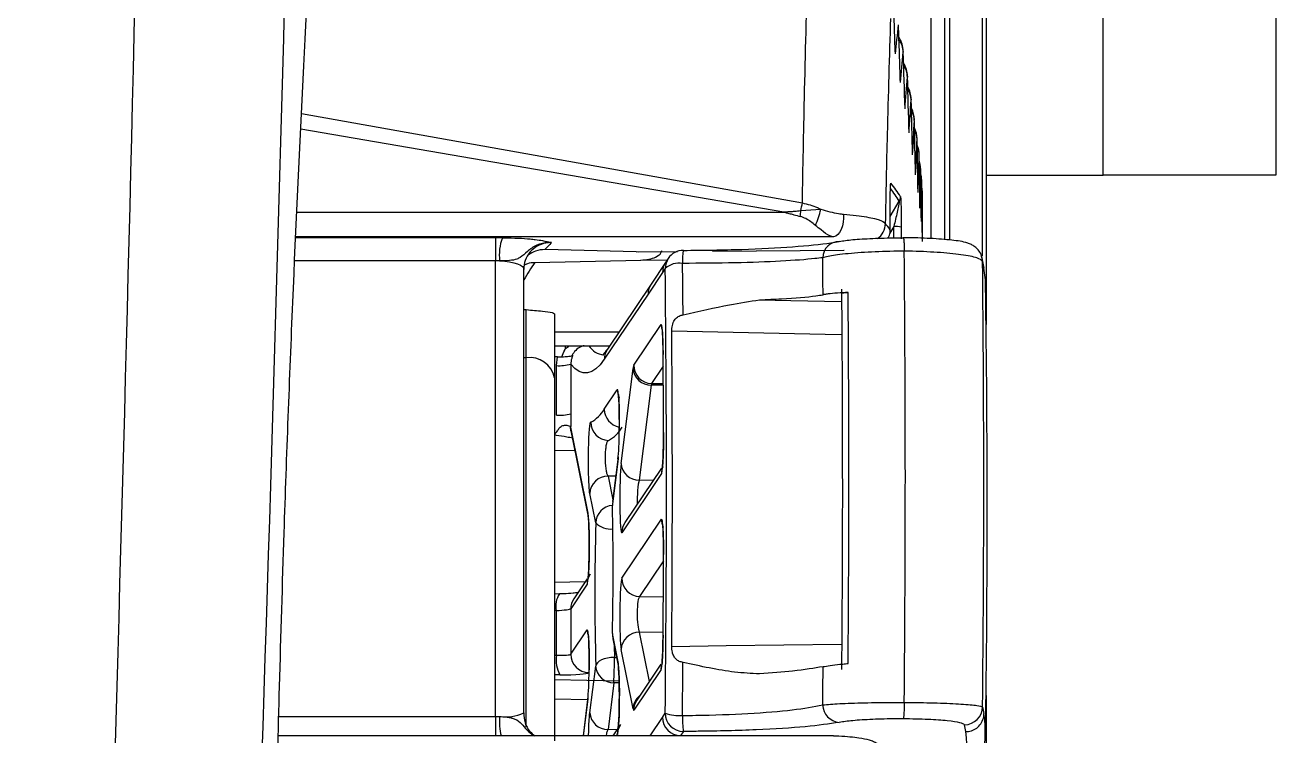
# Model space of a CAD drawing. Extents: x 14.8 to 109.8, y 1.6 to 86.6.
# Drawn here: x 52.321 to 53.697, y 8.855 to 9.638 of the extents above; entities that cross this region are included whole.
import ezdxf

# ---------------------------------------------------------------- set-up
doc = ezdxf.new("R2010")
doc.units = 0
doc.header["$MEASUREMENT"] = 0
doc.layers.add('OBJECT', color=7, linetype='CONTINUOUS')

msp = doc.modelspace()

# ---------------------------------------------------------------- linework, layer by layer
at = {"layer": 'OBJECT'}
for p, q in [((53.3383, 9.4009), (53.3383, 11.7001)), ((53.3743, 9.3832), (53.3743, 11.7001)), ((53.3783, 11.7001), (53.3783, 9.308)), ((53.5073, 9.4726), (53.5073, 10.7226)), ((53.6973, 10.7226), (53.6973, 9.4726)), ((53.318, 9.4025), (53.318, 10.6659)), ((53.3324, 10.6659), (53.3324, 9.4016)), ((53.2871, 9.6088), (53.2871, 9.608)), ((53.2918, 9.5813), (53.2918, 9.5805)), ((53.2959, 9.5561), (53.2959, 9.5554)), ((52.6249, 9.5405), (53.1761, 9.4419)), ((53.1557, 9.4319), (52.6241, 9.523)), ((53.3783, 9.4726), (53.5073, 9.4726)), ((53.6973, 9.4726), (53.5073, 9.4726)), ((52.6199, 9.4319), (53.1557, 9.4319)), ((53.1744, 9.4334), (53.1963, 9.4349)), ((53.2728, 9.4271), (53.2827, 9.4438)), ((53.2728, 9.4123), (53.2728, 9.443)), ((53.2728, 9.4429), (53.2728, 9.443)), ((53.2728, 9.4123), (53.2728, 9.4429)), ((53.2104, 9.4045), (52.6186, 9.4045)), ((52.6186, 9.4037), (52.8383, 9.4037)), ((52.8383, 9.4037), (52.8459, 9.4036)), ((52.8383, 9.4037), (52.8383, 9.3781)), ((53.2767, 9.4161), (53.2723, 9.4086)), ((53.2728, 9.4123), (53.2728, 9.4123)), ((53.2767, 9.4034), (53.2767, 9.4161)), ((53.2849, 9.4153), (53.2849, 9.4025)), ((52.993, 9.3882), (52.8929, 9.3905)), ((53.0451, 9.3896), (53.045, 9.3897)), ((53.0772, 9.3888), (53.2219, 9.3899)), ((53.0772, 9.3889), (53.2216, 9.3899)), ((52.8383, 9.3781), (52.6174, 9.3781)), ((52.8429, 9.3781), (52.8383, 9.3781)), ((52.8383, 8.8764), (52.8383, 9.3781)), ((52.8817, 9.3764), (52.9984, 9.379)), ((52.993, 9.3882), (53.0385, 9.3886)), ((52.9954, 9.3882), (53.0384, 9.3885)), ((53.027, 9.3786), (52.9984, 9.379)), ((53.0255, 9.3764), (53.0095, 9.3526)), ((53.0285, 9.3808), (53.0255, 9.3764)), ((53.2882, 9.3888), (53.2882, 9.3888)), ((53.3756, 9.3731), (53.3739, 9.3817)), ((52.8695, 8.88), (52.8695, 9.3693)), ((53.0221, 9.3653), (53.0062, 9.3415)), ((53.0251, 9.3698), (53.0221, 9.3653)), ((53.3759, 9.37), (53.3754, 9.3731)), ((53.0095, 9.3526), (52.9615, 9.281)), ((53.0062, 9.3415), (52.9581, 9.2699)), ((52.8695, 9.3244), (52.8721, 9.3244)), ((52.8721, 9.2713), (52.8721, 9.3244)), ((52.9033, 9.3199), (52.9033, 9.2493)), ((52.9905, 9.2632), (53.0206, 9.308)), ((52.9033, 9.2999), (52.9742, 9.2999)), ((52.9033, 9.2846), (52.9639, 9.2846)), ((52.915, 9.2846), (52.915, 9.281)), ((52.8721, 9.2713), (52.8695, 9.2713)), ((52.8721, 8.865), (52.8721, 9.2713)), ((52.9065, 9.2724), (52.9033, 9.2723)), ((52.9053, 9.2628), (52.9065, 9.2724)), ((52.9053, 9.2082), (52.9053, 9.2628)), ((52.9212, 9.2643), (52.9212, 9.2098)), ((52.9766, 9.155), (52.9898, 9.2596)), ((53.0229, 9.2622), (53.0101, 9.2432)), ((52.9033, 9.2493), (52.9033, 8.8498)), ((53.0098, 9.2414), (52.9966, 9.1367)), ((53.023, 9.2411), (53.0098, 9.2414)), ((53.0101, 9.2432), (53.023, 9.2429)), ((52.9581, 9.2149), (52.9724, 9.2362)), ((52.921, 9.1949), (52.94, 9.1004)), ((52.9217, 9.191), (52.9213, 9.1947)), ((52.9214, 9.1909), (52.9404, 9.0964)), ((52.9033, 9.1695), (52.9257, 9.1694)), ((52.9732, 9.1601), (52.967, 9.1105)), ((52.9733, 9.1625), (52.9671, 9.113)), ((52.9733, 9.1625), (52.9732, 9.1601)), ((53.021, 9.1439), (52.9774, 9.0788)), ((53.0209, 9.1497), (52.9807, 9.0899)), ((52.9706, 9.141), (52.9622, 9.1412)), ((52.9622, 9.1412), (52.9674, 9.1151)), ((52.9966, 9.1367), (53.0124, 9.1371)), ((52.9486, 9.0898), (52.9421, 9.122)), ((52.9673, 9.113), (52.967, 9.1105)), ((52.967, 9.1105), (52.967, 9.1088)), ((52.9774, 9.0286), (53.021, 9.0937)), ((53.0232, 9.0477), (52.997, 9.0086)), ((52.9033, 9.0244), (52.9371, 9.0249)), ((52.9392, 9.022), (52.9212, 8.9951)), ((52.9391, 9.0279), (52.9246, 9.0061)), ((52.9087, 9.0114), (52.9033, 9.0112)), ((52.997, 9.0086), (53.0231, 9.0082)), ((52.9053, 8.993), (52.9033, 8.993)), ((52.9053, 8.9438), (52.9053, 8.993)), ((52.9212, 8.9951), (52.9212, 8.9449)), ((52.9212, 8.9449), (52.9392, 8.9717)), ((52.967, 8.9678), (52.967, 8.966)), ((52.967, 8.966), (52.9732, 8.9349)), ((52.967, 8.966), (52.9675, 8.9618)), ((52.9966, 8.9694), (53.0076, 8.9149)), ((53.0228, 8.969), (52.9966, 8.9694)), ((52.9674, 8.9618), (52.9736, 8.9309)), ((52.9689, 8.9539), (52.9692, 8.9415)), ((52.9898, 8.8847), (52.9766, 8.9502)), ((52.9033, 8.9438), (52.9053, 8.9438)), ((52.9692, 8.9415), (52.9714, 8.9415)), ((52.9091, 8.9223), (52.9033, 8.9223)), ((52.9421, 8.8804), (52.9486, 8.9318)), ((53.0206, 8.9282), (52.9905, 8.8834)), ((53.0203, 8.9339), (52.9939, 8.8945)), ((52.9033, 8.9171), (52.9744, 8.9157)), ((52.9686, 8.9136), (52.9622, 8.8622)), ((52.9745, 8.9135), (52.9686, 8.9136)), ((52.9397, 8.8948), (52.9033, 8.8955)), ((52.9401, 8.898), (52.9347, 8.855)), ((52.94, 8.8956), (52.9349, 8.855)), ((52.9401, 8.898), (52.94, 8.8956)), ((53.3783, 8.8996), (53.3783, 6.4401)), ((53.2882, 8.892), (53.2882, 8.892)), ((52.5998, 8.8764), (52.8383, 8.8764)), ((52.8383, 8.8764), (52.8429, 8.8763)), ((52.8383, 8.8764), (52.8383, 8.855)), ((52.9758, 8.8675), (52.9674, 8.855)), ((53.0084, 8.855), (53.0221, 8.8755)), ((53.0221, 8.8755), (53.0251, 8.88)), ((53.2104, 8.855), (52.5993, 8.855)), ((52.9622, 8.8622), (52.9724, 8.8625)), ((52.9724, 8.8565), (52.9715, 8.855)), ((53.0421, 8.8555), (53.0418, 8.855)), ((53.0451, 8.86), (53.0421, 8.8555))]:
    msp.add_line(p, q, dxfattribs=at)
at = {"layer": 'OBJECT', "flags": 128}
for points in [[(53.3065, 9.4787), (53.3059, 9.4841), (53.3048, 9.4883)], [(53.3065, 9.4784), (53.3059, 9.4828), (53.3048, 9.4861)], [(53.3077, 9.4653), (53.3071, 9.4707), (53.3065, 9.4732)], [(53.3077, 9.4651), (53.3071, 9.4695), (53.3066, 9.4713)], [(53.3083, 9.4543), (53.3077, 9.4597), (53.3077, 9.46)], [(53.3083, 9.4542), (53.3077, 9.4585), (53.3077, 9.4586)], [(53.2212, 9.4295), (53.2214, 9.4252), (53.221, 9.4208), (53.2202, 9.4166), (53.2189, 9.4128), (53.2171, 9.4095), (53.2151, 9.407), (53.2128, 9.4053), (53.2104, 9.4045)], [(52.8429, 9.3781), (52.8486, 9.3777), (52.8539, 9.377), (52.8587, 9.376), (52.8627, 9.3748), (52.8659, 9.3734), (52.8682, 9.3719), (52.8693, 9.3703), (52.8694, 9.3686)], [(53.3744, 9.3774), (53.374, 9.3812), (53.3739, 9.3817)], [(53.3778, 9.3507), (53.3775, 9.3573), (53.3759, 9.37)], [(53.1288, 9.3352), (53.1634, 9.3345), (53.2193, 9.3334)], [(53.0206, 9.308), (53.0209, 9.3041), (53.0213, 9.3026)], [(53.2195, 9.2968), (53.201, 9.2972), (53.0323, 9.3006)], [(52.9581, 9.2699), (52.9535, 9.2638), (52.9489, 9.2592), (52.9442, 9.2562), (52.9396, 9.2547), (52.935, 9.2548), (52.9304, 9.2564), (52.9258, 9.2596), (52.9212, 9.2643)], [(52.9214, 9.1909), (52.9213, 9.1912), (52.921, 9.1949)], [(52.94, 9.1004), (52.9403, 9.0967), (52.9403, 9.0966)], [(52.9392, 8.9717), (52.9396, 8.9679), (52.94, 8.9663)], [(53.0323, 8.9536), (53.0922, 8.9545), (53.2193, 8.9562)], [(52.9692, 8.9415), (52.9654, 8.9413), (52.9616, 8.9408), (52.9581, 8.9399), (52.955, 8.9387), (52.9525, 8.9372), (52.9505, 8.9355), (52.9492, 8.9337), (52.9486, 8.9318)], [(53.0206, 8.9282), (53.0209, 8.9321), (53.022, 8.9357)], [(52.9732, 8.9349), (52.9735, 8.9312), (52.9735, 8.9312)]]:
    msp.add_lwpolyline(points, dxfattribs=at)
at = {"layer": 'OBJECT'}
for centre, radius, start, end in [((53.2572, 9.6079), 0.03, 1.8353, 32.7307), ((53.2623, 9.6071), 0.0248, 2.1127, 35.69), ((53.2618, 9.5804), 0.03, 1.7001, 31.0038), ((53.2676, 9.5797), 0.0241, 1.9892, 34.2605), ((53.2659, 9.5553), 0.03, 1.5453, 29.1298), ((53.2724, 9.5546), 0.0235, 1.8446, 32.652), ((53.2694, 9.5325), 0.03, 1.3702, 27.0783), ((53.2766, 9.5319), 0.0227, 1.6684, 30.824), ((53.2723, 9.5121), 0.03, 1.1738, 24.8064), ((53.2803, 9.5116), 0.022, 1.4717, 28.7066), ((53.2747, 9.494), 0.03, 0.9553, 22.249), ((53.2833, 9.4936), 0.0214, 1.3341, 26.116), ((53.2636, 9.4637), 0.00998, 346.5382, 359.9876), ((53.1008, 9.332), 0.2173, 32.506, 37.3158), ((53.1001, 9.3274), 0.2166, 32.5029, 36.9878), ((53.2741, 9.4488), 0.00998, 329.9874, 359.9859), ((52.5018, 9.4988), 0.6758, 353.8983, 354.4451), ((51.9563, 9.6818), 1.2432, 348.4746, 348.8736), ((53.1093, 9.4536), 0.089, 335.8567, 347.8694), ((53.2473, 9.4192), 0.0201, 304.3403, 359.9422), ((53.075, 9.2601), 0.2496, 37.5811, 39.5936), ((52.8976, 9.3846), 0.0551, 159.8567, 186.8357), ((53.2783, 9.3891), 0.027, 75.7802, 93.4141), ((53.0858, 9.2247), 0.2544, 136.9917, 139.3418), ((53.0451, 9.3697), 0.02, 90.2269, 146.1499), ((53.1074, 9.3788), 0.0634, 170.101, 183.15), ((53.2167, 9.3813), 0.0182, 89.9014, 179.1652), ((53.0229, 9.2736), 0.1746, 143.9372, 151.4357), ((53.042, 9.3653), 0.0198, 146.1605, 180.0163), ((53.045, 9.3698), 0.0198, 146.1611, 180.0166), ((30.968, 9.1464), 22.2317, 0.50108, 0.6063), ((28.3804, 9.1404), 24.909, 359.42867, 0.57133), ((30.1065, 9.1322), 23.2692, 359.3963, 0.6037), ((53.2497, 9.348), 0.1282, 9.9257, 13.2756), ((53.0406, 9.3521), 0.0235, 81.2879, 131.1237), ((31.6377, 9.1249), 21.3888, 359.34399, 0.65601), ((32.9249, 9.1391), 20.1207, 0.51109, 0.67258), ((53.026, 9.3415), 0.0198, 146.1605, 180.0163), ((36.1645, 9.1038), 17.215, 359.17823, 0.82177), ((28.7116, 9.1391), 24.5157, 359.52244, 0.47756), ((31.268, 9.1271), 21.765, 359.54335, 0.45665), ((52.9599, 9.2969), 0.0225, 212.903, 263.9278), ((52.978, 9.2699), 0.0198, 146.1624, 180.0153), ((52.876, 9.2437), 0.0279, 11.6224, 98.1452), ((33.1159, 9.1244), 19.9075, 0.18719, 0.43868), ((52.9083, 9.3147), 0.052, 266.7301, 284.3736), ((53.0094, 9.2611), 0.0197, 184.1698, 271.0905), ((53.0106, 9.2632), 0.0201, 180.1017, 268.7451), ((52.9924, 9.2362), 0.02, 180.0176, 205.9122), ((52.9259, 9.2336), 0.0373, 297.4035, 329.8602), ((52.9782, 9.2149), 0.0201, 180.1004, 259.5231), ((52.9083, 9.2601), 0.052, 266.7278, 284.3779), ((52.9631, 9.2005), 0.02, 179.7846, 268.6805), ((52.9055, 9.1886), 0.00256, 216.9104, 257.9358), ((52.9454, 9.2137), 0.0374, 297.4033, 329.8601), ((52.9962, 9.1564), 0.0197, 184.1716, 271.0896), ((53.041, 9.1439), 0.0199, 157.5385, 179.9565), ((52.9621, 9.1212), 0.02, 89.9019, 177.7631), ((52.9685, 9.089), 0.0199, 94.2892, 177.8025), ((50.0966, 9.0383), 2.8712, 358.5929, 1.4071), ((56.1471, 9.0108), 3.1994, 178.5854, 181.4146), ((52.9647, 9.1047), 0.0219, 222.891, 277.5316), ((52.9972, 9.0788), 0.0198, 146.1692, 180.0084), ((53.041, 9.0937), 0.02, 180.0166, 205.9597), ((32.1254, 9.1228), 20.898, 359.57035, 359.81382), ((52.959, 9.022), 0.0198, 146.1478, 180.0572), ((52.9974, 9.0287), 0.0201, 180.1017, 268.746), ((52.9288, 8.9982), 0.0241, 146.7074, 192.3345), ((52.941, 8.9951), 0.0198, 146.1265, 180.0503), ((52.9966, 8.9494), 0.02, 89.9028, 177.7623), ((52.9404, 8.9388), 0.0354, 171.8498, 207.8175), ((52.9413, 8.9449), 0.0201, 180.1017, 268.7451), ((52.5306, 8.9375), 0.4386, 356.8712, 0.5254), ((31.0051, 9.1277), 22.0404, 359.34986, 359.50182), ((52.9682, 8.9333), 0.0197, 184.171, 271.0901), ((28.9842, 9.1377), 24.2156, 359.41213, 359.51151), ((53.0092, 8.8842), 0.0194, 127.8952, 178.4318), ((53.0103, 8.8834), 0.0198, 146.1273, 180.0495), ((52.8497, 8.9213), 0.0454, 261.4046, 295.7191), ((52.9618, 8.8819), 0.0197, 184.1689, 271.0923), ((53.2183, 8.8898), 0.0199, 181.5282, 265.2397), ((53.3544, 8.8874), 0.02, 270.0179, 359.0688), ((53.2497, 8.8576), 0.1282, 9.9257, 13.2756), ((52.8999, 8.8704), 0.0573, 174.0017, 195.5388), ((52.9923, 8.8565), 0.0198, 146.741, 180.0165), ((53.0422, 8.8756), 0.0201, 180.1011, 269.7417), ((53.0405, 8.9246), 0.0472, 250.9308, 274.4222), ((53.0452, 8.8801), 0.0201, 180.101, 269.741), ((53.1543, 8.8746), 0.1102, 178.4373, 187.5984), ((53.2401, 8.8594), 0.1373, 323.666, 8.5161), ((53.23, 8.838), 0.1278, 9.8188, 13.2793), ((53.2202, 8.8397), 0.1372, 323.6724, 8.4062)]:
    msp.add_arc(centre, radius, start, end, dxfattribs=at)
for centre, major_axis, ratio, start_param, end_param in [((36.0933, 10.7353), (-2.5309, 29.3057), 0.581045, 4.623751, 4.625932), ((36.0933, 11.9004), (17.1682, -2.4275), 0.522378, 0.014812, 0.018347), ((36.0933, 10.8451), (-2.7006, 27.897), 0.60945, 4.607981, 4.610243), ((36.0933, 11.8725), (17.1554, -2.5852), 0.553699, 0.030128, 0.033612), ((36.0933, 10.9457), (-2.9037, 26.5808), 0.638369, 4.590196, 4.59254), ((36.0933, 11.8428), (17.1381, -2.7745), 0.585786, 0.047261, 0.050692), ((36.0933, 11.0383), (-3.1502, 25.3439), 0.667787, 4.5698, 4.572223), ((36.0933, 11.8111), (17.1143, -3.0051), 0.618647, 0.066767, 0.070143), ((36.0933, 11.1235), (-3.4542, 24.1734), 0.697664, 4.545931, 4.548431), ((36.0933, 11.7771), (17.0807, -3.2908), 0.652264, 0.089451, 0.092769), ((36.0933, 11.2023), (-3.8364, 23.0552), 0.727908, 4.517316, 4.519893), ((36.0933, 11.7409), (17.0314, -3.6521), 0.686573, 0.11651, 0.11977), ((36.0933, 11.2752), (-4.3278, 21.9719), 0.758339, 4.482016, 4.484669), ((36.0933, 11.7022), (16.9564, -4.1205), 0.721421, 0.149796, 0.152995), ((36.0933, 11.3428), (-4.9758, 20.8975), 0.78862, 4.436991, 4.439718), ((36.0933, 11.6608), (16.8365, -4.7457), 0.756496, 0.192261, 0.195398), ((36.0933, 11.4056), (-5.8527, 19.7887), 0.81812, 4.377384, 4.380183), ((36.0933, 11.6166), (16.6335, -5.6077), 0.791171, 0.248775, 0.251848), ((36.0933, 11.464), (-7.0631, 18.5648), 0.845649, 4.295565, 4.298435), ((36.0933, 11.5692), (16.2673, -6.8346), 0.824198, 0.327412, 0.330418), ((36.0933, 11.5184), (-8.7231, 17.0785), 0.869001, 4.181018, 4.183957), ((52.9984, 9.389), (0.0229, 0.0006), 0.435723, 4.700333, 6.27113), ((52.9905, 9.2233), (0.0002, 0.04), 0.05581, 0.083863, 0.432875), ((53.0105, 9.2232), (-0.0002, 0.02), 0.060295, 0.08275, 0.431762), ((52.9724, 9.1964), (0.0002, 0.04), 0.056062, 4.607939, 6.367451), ((52.9724, 9.1964), (0.0002, 0.04), 0.056062, 3.576648, 4.607939), ((52.9774, 9.1187), (0.0002, 0.04), 0.056062, 0.435055, 3.225858), ((52.9974, 9.1186), (0.0006, 0.02), 0.152793, 0.441638, 2.013366), ((52.9392, 9.0618), (0.0002, 0.04), 0.056094, 3.225872, 6.016676), ((52.9774, 8.9888), (0.0002, 0.04), 0.056094, 0.084279, 2.875083), ((52.9974, 8.9887), (-0.0001, 0.02), 0.156057, 0.081884, 2.872687), ((52.9012, 8.9945), (0.02, 0.0007), 0.081598, 4.915292, 6.224289), ((52.9392, 8.9319), (0.0002, 0.04), 0.056062, 4.607939, 6.367451), ((52.9012, 8.9457), (0.02, -0.0007), 0.085491, 4.921136, 6.230133), ((52.9009, 8.9257), (0.04, -0.0007), 0.084595, 4.919625, 6.228622), ((52.9392, 8.9319), (0.0002, 0.04), 0.056062, 3.576648, 4.607939), ((52.9724, 8.8963), (0.0002, 0.04), 0.056094, 3.225872, 6.016676), ((52.9905, 8.9233), (0.0002, 0.04), 0.055809, 2.876443, 3.225455)]:
    msp.add_ellipse(centre, major_axis=major_axis, ratio=ratio, start_param=start_param, end_param=end_param, dxfattribs=at)
for points, knots in [([(52.3205, 6.2293), (52.3387, 6.6318), (52.3559, 7.0343), (52.3873, 7.8396), (52.4015, 8.2423), (52.4388, 9.4505), (52.4566, 10.2561), (52.4667, 11.0618)], [0, 0, 0, 0, 0.25, 0.25, 0.5, 0.5, 1, 1, 1, 1]), ([(52.634, 11.0623), (52.6228, 10.2542), (52.6029, 9.4462), (52.5601, 8.2344), (52.5436, 7.8306), (52.5064, 7.0232), (52.4855, 6.6196), (52.4625, 6.2161)], [0, 0, 0, 0, 0.5, 0.5, 0.75, 0.75, 1, 1, 1, 1]), ([(52.6006, 8.9095), (52.6023, 8.9659), (52.6064, 9.1075), (52.615, 9.334), (52.6264, 9.5806), (52.6392, 9.8116), (52.653, 10.0209), (52.6672, 10.2022), (52.681, 10.3483), (52.6916, 10.4419), (52.6969, 10.4717), (52.6984, 10.48)], [0, 0, 0, 0, 0.08215, 0.206225, 0.3303, 0.454593, 0.578886, 0.70328, 0.827673, 0.951915, 1, 1, 1, 1]), ([(53.1761, 9.4419), (53.1768, 9.4807), (53.1784, 9.5706), (53.1808, 9.654), (53.1822, 9.7013)], [0, 0, 0, 0, 0.432814, 1, 1, 1, 1]), ([(53.2731, 9.6451), (53.2718, 9.6032), (53.2695, 9.5304), (53.268, 9.4523), (53.2673, 9.4192)], [0, 0, 0, 0, 0.57601, 1, 1, 1, 1]), ([(53.2728, 9.443), (53.2728, 9.4476), (53.2728, 9.4537), (53.2731, 9.46), (53.2732, 9.4626), (53.2734, 9.4638), (53.2736, 9.4638), (53.2736, 9.4637)], [0, 0, 0, 0, 0.492774, 0.642904, 0.794251, 0.910688, 1, 1, 1, 1]), ([(53.2841, 9.4488), (53.2841, 9.4486), (53.2842, 9.4482), (53.2844, 9.4458), (53.2846, 9.4411), (53.2849, 9.4311), (53.2849, 9.4218), (53.2849, 9.4157), (53.2849, 9.4153)], [0, 0, 0, 0, 0.086575, 0.172876, 0.306881, 0.534589, 0.969641, 1, 1, 1, 1]), ([(53.1557, 9.4319), (53.1559, 9.4319), (53.1565, 9.432), (53.1574, 9.4321), (53.1588, 9.4322), (53.1606, 9.4323), (53.1635, 9.4325), (53.1682, 9.4329), (53.1721, 9.4332), (53.1744, 9.4334)], [0, 0, 0, 0, 0.029641, 0.094905, 0.151541, 0.242019, 0.38678, 0.619617, 1, 1, 1, 1]), ([(53.1557, 9.4319), (53.1559, 9.4319), (53.1564, 9.4317), (53.1573, 9.4315), (53.1586, 9.4311), (53.1603, 9.4307), (53.1632, 9.4299), (53.1677, 9.4286), (53.1715, 9.4276), (53.1738, 9.427)], [0, 0, 0, 0, 0.029815, 0.092295, 0.148133, 0.237797, 0.382121, 0.615688, 1, 1, 1, 1]), ([(53.1761, 9.4419), (53.1818, 9.4405), (53.1888, 9.4389), (53.1951, 9.4356), (53.1963, 9.4349)], [0, 0, 0, 0, 0.800924, 1, 1, 1, 1]), ([(53.1963, 9.4349), (53.203, 9.433), (53.2116, 9.4307), (53.2195, 9.4297), (53.2212, 9.4295)], [0, 0, 0, 0, 0.7780939, 1, 1, 1, 1]), ([(53.2827, 9.4438), (53.2827, 9.4438), (53.2828, 9.4437), (53.2828, 9.4433), (53.2827, 9.4426), (53.2825, 9.4412), (53.2818, 9.4376), (53.2798, 9.4289), (53.278, 9.4213), (53.2767, 9.4161)], [0, 0, 0, 0, 0.031711, 0.056465, 0.09839, 0.119656, 0.237957, 0.473154, 1, 1, 1, 1]), ([(53.1905, 9.4172), (53.1871, 9.4199), (53.1822, 9.424), (53.1758, 9.4262), (53.1738, 9.427)], [0, 0, 0, 0, 0.677343, 1, 1, 1, 1]), ([(53.2104, 9.4045), (53.2091, 9.4048), (53.205, 9.4059), (53.1983, 9.4107), (53.1926, 9.4155), (53.1905, 9.4172)], [0, 0, 0, 0, 0.244947, 0.726185, 1, 1, 1, 1]), ([(53.2212, 9.4295), (53.2261, 9.429), (53.24, 9.4277), (53.2573, 9.4247), (53.2657, 9.4214), (53.2671, 9.4196), (53.2673, 9.4192)], [0, 0, 0, 0, 0.191223, 0.544753, 0.906987, 1, 1, 1, 1]), ([(52.8459, 9.4036), (52.8465, 9.4036), (52.8526, 9.4035), (52.8639, 9.4032), (52.8751, 9.4024), (52.884, 9.4015), (52.8899, 9.4005), (52.8944, 9.3994), (52.8975, 9.3987), (52.8994, 9.3983), (52.8998, 9.3983), (52.8998, 9.3983)], [0, 0, 0, 0, 0.019568, 0.210206, 0.403034, 0.500928, 0.698008, 0.84742, 0.967991, 0.996788, 1, 1, 1, 1]), ([(53.2167, 9.3996), (53.2212, 9.4002), (53.2302, 9.4016), (53.2528, 9.4029), (53.2728, 9.4035), (53.2844, 9.4036), (53.287, 9.4036)], [0, 0, 0, 0, 0.305482, 0.611105, 0.913107, 1, 1, 1, 1]), ([(53.2705, 9.4033), (53.271, 9.4043), (53.2725, 9.4071), (53.2727, 9.4103), (53.2728, 9.4123)], [0, 0, 0, 0, 0.365745, 1, 1, 1, 1]), ([(53.287, 9.4036), (53.287, 9.4036), (53.2872, 9.4038), (53.2875, 9.4032), (53.2878, 9.4), (53.2881, 9.3951), (53.2882, 9.3909), (53.2882, 9.3888)], [0, 0, 0, 0, 0.014567, 0.276414, 0.517877, 0.758931, 1, 1, 1, 1]), ([(53.3735, 9.3815), (53.3734, 9.3826), (53.3729, 9.3859), (53.3699, 9.3902), (53.3659, 9.394), (53.3617, 9.3964), (53.3565, 9.3983), (53.3478, 9.4002), (53.3309, 9.402), (53.308, 9.4033), (53.2924, 9.4035), (53.287, 9.4035)], [0, 0, 0, 0, 0.027383, 0.081888, 0.130906, 0.180726, 0.24523, 0.382322, 0.633325, 0.872596, 1, 1, 1, 1]), ([(52.8998, 9.3983), (52.8997, 9.3983), (52.8986, 9.3983), (52.8931, 9.3983), (52.883, 9.3959), (52.873, 9.3885), (52.8673, 9.3827), (52.8611, 9.3795), (52.8542, 9.3783), (52.847, 9.3781), (52.8433, 9.3781), (52.8429, 9.3781)], [0, 0, 0, 0, 0.003001, 0.047439, 0.233894, 0.437924, 0.635774, 0.715102, 0.855211, 0.986611, 1, 1, 1, 1]), ([(52.8998, 9.3983), (52.8978, 9.3981), (52.8923, 9.3978), (52.8836, 9.3945), (52.8756, 9.3878), (52.8703, 9.3788), (52.8697, 9.372), (52.8694, 9.3686)], [0, 0, 0, 0, 0.122233, 0.329888, 0.546509, 0.771455, 1, 1, 1, 1]), ([(52.8929, 9.3905), (52.8893, 9.3903), (52.8826, 9.3899), (52.877, 9.3862), (52.8744, 9.3844)], [0, 0, 0, 0, 0.528298, 1, 1, 1, 1]), ([(53.0451, 9.3896), (53.067, 9.3899), (53.1108, 9.3904), (53.1677, 9.3935), (53.201, 9.3968), (53.2137, 9.399), (53.2167, 9.3996)], [0, 0, 0, 0, 0.3003961, 0.6006562, 0.9044958, 1, 1, 1, 1]), ([(52.8702, 9.3736), (52.8714, 9.3742), (52.875, 9.3761), (52.879, 9.3763), (52.8817, 9.3764)], [0, 0, 0, 0, 0.320724, 1, 1, 1, 1]), ([(53.1985, 9.3816), (53.1957, 9.3813), (53.1844, 9.3798), (53.1544, 9.3776), (53.1032, 9.3757), (53.0639, 9.3755), (53.0442, 9.3753)], [0, 0, 0, 0, 0.095665, 0.399849, 0.700049, 1, 1, 1, 1]), ([(53.2882, 9.3888), (53.2843, 9.3888), (53.2693, 9.3886), (53.2435, 9.3876), (53.2175, 9.3853), (53.2041, 9.3831), (53.1993, 9.3818), (53.1985, 9.3816)], [0, 0, 0, 0, 0.1023513, 0.3995596, 0.6998402, 0.946944, 1, 1, 1, 1]), ([(53.3744, 9.3774), (53.3731, 9.3788), (53.3703, 9.3815), (53.3521, 9.385), (53.3257, 9.3876), (53.3025, 9.3886), (53.2898, 9.3888), (53.2882, 9.3888)], [0, 0, 0, 0, 0.242739, 0.485978, 0.727239, 0.964975, 1, 1, 1, 1]), ([(53.0448, 9.3186), (53.0622, 9.3226), (53.0915, 9.3294), (53.118, 9.3335), (53.1288, 9.3352)], [0, 0, 0, 0, 0.593845, 1, 1, 1, 1]), ([(53.1288, 9.3352), (53.1371, 9.3356), (53.1619, 9.3366), (53.1851, 9.3386), (53.1963, 9.3404), (53.1988, 9.3408)], [0, 0, 0, 0, 0.281425, 0.837628, 1, 1, 1, 1]), ([(53.2265, 9.3434), (53.2184, 9.3429), (53.2084, 9.3422), (53.2011, 9.3412), (53.1994, 9.3409), (53.1988, 9.3408)], [0, 0, 0, 0, 0.738109, 0.915345, 1, 1, 1, 1]), ([(53.2192, 9.3471), (53.2193, 9.3248), (53.2197, 9.2817), (53.2198, 9.2378), (53.2199, 9.2166)], [0, 0, 0, 0, 0.517907, 1, 1, 1, 1]), ([(53.2195, 9.3422), (53.2194, 9.3423), (53.2193, 9.3426), (53.2215, 9.3431), (53.2248, 9.3433), (53.2265, 9.3434)], [0, 0, 0, 0, 0.208421, 0.592323, 1, 1, 1, 1]), ([(52.8721, 9.3244), (52.8721, 9.3244), (52.8784, 9.3239), (52.8896, 9.3229), (52.9013, 9.3214), (52.9027, 9.3203), (52.9033, 9.3199)], [0, 0, 0, 0, 0.003464, 0.413272, 0.752252, 1, 1, 1, 1]), ([(53.0228, 9.2768), (53.0228, 9.2779), (53.0227, 9.2834), (53.0225, 9.2926), (53.022, 9.3019), (53.0213, 9.3078), (53.0208, 9.3079), (53.0206, 9.308)], [0, 0, 0, 0, 0.060888, 0.295646, 0.530412, 0.765207, 1, 1, 1, 1]), ([(53.0323, 9.3006), (53.0324, 9.3027), (53.0326, 9.307), (53.0349, 9.3126), (53.0384, 9.3164), (53.0418, 9.3181), (53.044, 9.3185), (53.0448, 9.3186)], [0, 0, 0, 0, 0.26737, 0.535992, 0.72352, 0.911802, 1, 1, 1, 1]), ([(53.0217, 9.3027), (53.0217, 9.3027), (53.0217, 9.3027), (53.0219, 9.3012), (53.0222, 9.2974), (53.0225, 9.2895), (53.0227, 9.2813), (53.0227, 9.2759), (53.0227, 9.2749)], [0, 0, 0, 0, 0.047846, 0.163072, 0.352025, 0.613654, 0.927046, 1, 1, 1, 1]), ([(52.9114, 9.2722), (52.9123, 9.2749), (52.9132, 9.2779), (52.9149, 9.2806), (52.915, 9.281)], [0, 0, 0, 0, 0.8812634, 1, 1, 1, 1]), ([(52.915, 9.281), (52.9152, 9.2812), (52.9165, 9.2826), (52.9182, 9.2837), (52.9196, 9.2846)], [0, 0, 0, 0, 0.138859, 1, 1, 1, 1]), ([(52.9361, 9.2846), (52.9353, 9.2845), (52.9323, 9.284), (52.9277, 9.281), (52.9239, 9.2768), (52.9226, 9.2738), (52.9221, 9.2729)], [0, 0, 0, 0, 0.128867, 0.488586, 0.844962, 1, 1, 1, 1]), ([(52.9615, 9.281), (52.9597, 9.2787), (52.9562, 9.2743), (52.9565, 9.2746), (52.9567, 9.2748)], [0, 0, 0, 0, 0.517946, 1, 1, 1, 1]), ([(52.9065, 9.2724), (52.9089, 9.2724), (52.9136, 9.2726), (52.9192, 9.273), (52.9225, 9.2735), (52.9233, 9.2738), (52.9236, 9.2739)], [0, 0, 0, 0, 0.279297, 0.558344, 0.843448, 1, 1, 1, 1]), ([(52.9236, 9.2739), (52.9231, 9.2728), (52.9216, 9.2698), (52.9214, 9.2665), (52.9212, 9.2643)], [0, 0, 0, 0, 0.342293, 1, 1, 1, 1]), ([(52.9736, 9.2309), (52.9736, 9.2309), (52.9736, 9.2309), (52.9738, 9.2293), (52.9741, 9.2253), (52.9744, 9.2173), (52.9747, 9.2056), (52.9746, 9.1968), (52.9746, 9.1924)], [0, 0, 0, 0, 0.040534, 0.137198, 0.289286, 0.500978, 0.750251, 1, 1, 1, 1]), ([(53.2199, 9.2166), (53.2199, 9.1946), (53.2202, 9.1295), (53.2199, 9.0328), (53.2194, 8.9588), (53.2192, 8.9283)], [0, 0, 0, 0, 0.230778, 0.682897, 1, 1, 1, 1]), ([(52.9035, 9.1871), (52.9044, 9.1882), (52.9056, 9.1895), (52.9079, 9.1931), (52.9101, 9.1961), (52.9151, 9.1975), (52.9192, 9.1967), (52.9208, 9.1956), (52.921, 9.195), (52.921, 9.1949)], [0, 0, 0, 0, 0.252508, 0.320409, 0.470073, 0.604651, 0.794551, 0.963411, 1, 1, 1, 1]), ([(52.9212, 9.2098), (52.9212, 9.2052), (52.9212, 9.2002), (52.9211, 9.1954), (52.921, 9.1949)], [0, 0, 0, 0, 0.8985589, 1, 1, 1, 1]), ([(52.9421, 9.122), (52.9419, 9.1236), (52.9415, 9.1268), (52.941, 9.1367), (52.9407, 9.149), (52.9406, 9.1626), (52.9409, 9.1759), (52.9413, 9.1875), (52.942, 9.196), (52.9426, 9.1999), (52.9429, 9.2004), (52.9431, 9.2005)], [0, 0, 0, 0, 0.1192203, 0.2384624, 0.3571828, 0.4750508, 0.5922891, 0.7093933, 0.8269052, 0.9451939, 1, 1, 1, 1]), ([(52.905, 9.1861), (52.9091, 9.1856), (52.9161, 9.1848), (52.921, 9.1836), (52.923, 9.1831)], [0, 0, 0, 0, 0.600838, 1, 1, 1, 1]), ([(53.021, 9.1439), (53.0212, 9.1445), (53.0217, 9.1459), (53.0223, 9.1526), (53.0229, 9.163), (53.0232, 9.1759), (53.0233, 9.1849), (53.0233, 9.1894)], [0, 0, 0, 0, 0.171709, 0.378749, 0.585805, 0.792906, 1, 1, 1, 1]), ([(53.0232, 9.1892), (53.0232, 9.1878), (53.0233, 9.1817), (53.0231, 9.1706), (53.0227, 9.159), (53.0222, 9.1521), (53.0219, 9.1494), (53.0217, 9.1489), (53.0219, 9.1496), (53.022, 9.1498)], [0, 0, 0, 0, 0.075913, 0.318286, 0.562438, 0.760074, 0.876361, 0.953493, 1, 1, 1, 1]), ([(52.9622, 9.1412), (52.9618, 9.142), (52.961, 9.1436), (52.9601, 9.1485), (52.9595, 9.1547), (52.9593, 9.1615), (52.9595, 9.1682), (52.9601, 9.174), (52.9609, 9.1782), (52.9619, 9.1802), (52.9624, 9.1804), (52.9626, 9.1804)], [0, 0, 0, 0, 0.120373, 0.24008, 0.358423, 0.475296, 0.591426, 0.707843, 0.825445, 0.944609, 1, 1, 1, 1]), ([(52.9404, 9.0963), (52.9404, 9.0962), (52.9404, 9.0961), (52.9407, 9.0934), (52.941, 9.0879), (52.9414, 9.0781), (52.9415, 9.0693), (52.9414, 9.0645), (52.9414, 9.0642)], [0, 0, 0, 0, 0.0940281, 0.2183101, 0.4238996, 0.6874537, 0.9815355, 1, 1, 1, 1]), ([(53.0233, 9.0549), (53.0233, 9.0586), (53.0232, 9.0668), (53.023, 9.0783), (53.0225, 9.0876), (53.0218, 9.0935), (53.0213, 9.0936), (53.021, 9.0937)], [0, 0, 0, 0, 0.171715, 0.378754, 0.585812, 0.792905, 1, 1, 1, 1]), ([(53.0221, 9.0884), (53.0221, 9.0884), (53.0221, 9.0884), (53.0223, 9.0869), (53.0226, 9.0831), (53.023, 9.0752), (53.0232, 9.0651), (53.0232, 9.0578), (53.0232, 9.0548)], [0, 0, 0, 0, 0.042074, 0.143358, 0.30944, 0.539378, 0.814788, 1, 1, 1, 1]), ([(52.9414, 9.0642), (52.9414, 9.0598), (52.9414, 9.0506), (52.941, 9.0386), (52.9405, 9.0311), (52.9401, 9.0276), (52.9401, 9.0274), (52.94, 9.0273)], [0, 0, 0, 0, 0.259053, 0.53544, 0.768652, 0.92035, 1, 1, 1, 1]), ([(52.929, 9.0127), (52.9273, 9.0125), (52.9231, 9.0121), (52.9156, 9.0116), (52.9102, 9.0114), (52.9087, 9.0114)], [0, 0, 0, 0, 0.322089, 0.813229, 1, 1, 1, 1]), ([(52.9404, 8.9664), (52.9404, 8.9664), (52.9404, 8.9664), (52.9406, 8.9648), (52.9409, 8.9608), (52.9412, 8.9528), (52.9415, 8.9412), (52.9414, 8.9323), (52.9414, 8.9279)], [0, 0, 0, 0, 0.0405338, 0.1371985, 0.2892836, 0.5009786, 0.7502466, 1, 1, 1, 1]), ([(53.0206, 8.9282), (53.0206, 8.9284), (53.0209, 8.929), (53.0215, 8.9325), (53.0221, 8.941), (53.0226, 8.9527), (53.0227, 8.9616), (53.0228, 8.9661)], [0, 0, 0, 0, 0.060888, 0.295645, 0.530413, 0.765205, 1, 1, 1, 1]), ([(53.0227, 8.9661), (53.0227, 8.9647), (53.0227, 8.9585), (53.0224, 8.9486), (53.0219, 8.9392), (53.0216, 8.9348), (53.0213, 8.9332), (53.0214, 8.9335), (53.0214, 8.9335)], [0, 0, 0, 0, 0.094153, 0.395047, 0.663669, 0.869375, 0.984408, 1, 1, 1, 1]), ([(53.0448, 8.936), (53.0433, 8.9363), (53.0405, 8.9369), (53.037, 8.9393), (53.0344, 8.9428), (53.0326, 8.9477), (53.0324, 8.9515), (53.0323, 8.9536)], [0, 0, 0, 0, 0.177552, 0.354795, 0.531356, 0.733664, 1, 1, 1, 1]), ([(53.1288, 8.9234), (53.1198, 8.9238), (53.0935, 8.9252), (53.0641, 8.9317), (53.0448, 8.936)], [0, 0, 0, 0, 0.340093, 1, 1, 1, 1]), ([(52.9736, 8.9308), (52.9736, 8.9307), (52.9736, 8.9306), (52.9739, 8.9279), (52.9742, 8.9224), (52.9746, 8.9126), (52.9747, 8.9038), (52.9747, 8.899), (52.9746, 8.8988)], [0, 0, 0, 0, 0.094032, 0.218312, 0.423898, 0.687454, 0.981536, 1, 1, 1, 1]), ([(53.1988, 8.9312), (53.1889, 8.9296), (53.1712, 8.9266), (53.1417, 8.9244), (53.1288, 8.9234)], [0, 0, 0, 0, 0.56355, 1, 1, 1, 1]), ([(53.1988, 8.9312), (53.1994, 8.9313), (53.2047, 8.9324), (53.2139, 8.9336), (53.2245, 8.9346), (53.2265, 8.9347)], [0, 0, 0, 0, 0.084651, 0.822765, 1, 1, 1, 1]), ([(52.6005, 7.6762), (52.5987, 7.7145), (52.5951, 7.7936), (52.5917, 7.9582), (52.5901, 8.1531), (52.5907, 8.3743), (52.5933, 8.5807), (52.5968, 8.7608), (52.5994, 8.86), (52.6006, 8.9095)], [0, 0, 0, 0, 0.153311, 0.316852, 0.480398, 0.6442, 0.807998, 0.904, 1, 1, 1, 1]), ([(52.9746, 8.8988), (52.9746, 8.8943), (52.9746, 8.8851), (52.9742, 8.8732), (52.9737, 8.8656), (52.9733, 8.8621), (52.9733, 8.8619), (52.9732, 8.8618)], [0, 0, 0, 0, 0.259059, 0.535442, 0.768652, 0.92035, 1, 1, 1, 1]), ([(52.8694, 8.8803), (52.8697, 8.8767), (52.8703, 8.8695), (52.8749, 8.8605), (52.8798, 8.8566), (52.8819, 8.855)], [0, 0, 0, 0, 0.375477, 0.745042, 1, 1, 1, 1]), ([(52.9408, 8.855), (52.9408, 8.8555), (52.9409, 8.8603), (52.9412, 8.8686), (52.9417, 8.8764), (52.942, 8.8795), (52.9421, 8.8804)], [0, 0, 0, 0, 0.037812, 0.426891, 0.818544, 1, 1, 1, 1]), ([(53.0442, 8.8776), (53.049, 8.8776), (53.074, 8.8779), (53.1179, 8.8795), (53.1682, 8.8835), (53.1884, 8.8873), (53.1985, 8.8892)], [0, 0, 0, 0, 0.074556, 0.380062, 0.689915, 1, 1, 1, 1]), ([(53.1985, 8.8892), (53.2041, 8.8897), (53.2154, 8.8907), (53.2436, 8.8916), (53.2692, 8.892), (53.2843, 8.892), (53.2882, 8.892)], [0, 0, 0, 0, 0.2997265, 0.6001934, 0.8975854, 1, 1, 1, 1]), ([(53.2882, 8.892), (53.2882, 8.8898), (53.2881, 8.8854), (53.2878, 8.8797), (53.2875, 8.8756), (53.2872, 8.8742), (53.287, 8.874), (53.287, 8.8739)], [0, 0, 0, 0, 0.241067, 0.482125, 0.723587, 0.98543, 1, 1, 1, 1]), ([(53.2882, 8.892), (53.2898, 8.892), (53.3025, 8.8919), (53.3257, 8.8914), (53.3521, 8.8902), (53.3703, 8.8887), (53.3731, 8.8876), (53.3744, 8.887)], [0, 0, 0, 0, 0.035026, 0.272761, 0.514022, 0.757263, 1, 1, 1, 1]), ([(52.8429, 8.8763), (52.8441, 8.8763), (52.8486, 8.8761), (52.8534, 8.8755), (52.86, 8.8737), (52.8681, 8.8693), (52.8732, 8.8594), (52.8805, 8.8556), (52.8817, 8.855)], [0, 0, 0, 0, 0.066315, 0.239128, 0.275066, 0.504691, 0.923452, 1, 1, 1, 1]), ([(53.2167, 8.8699), (53.2055, 8.8683), (53.183, 8.8649), (53.127, 8.8615), (53.0782, 8.8602), (53.0505, 8.86), (53.0451, 8.86)], [0, 0, 0, 0, 0.3096429, 0.6194341, 0.9253116, 1, 1, 1, 1]), ([(53.287, 8.8739), (53.2844, 8.8739), (53.2728, 8.8739), (53.2528, 8.8733), (53.2302, 8.8719), (53.2212, 8.8706), (53.2167, 8.8699)], [0, 0, 0, 0, 0.086893, 0.388895, 0.694518, 1, 1, 1, 1]), ([(53.3544, 8.8674), (53.3534, 8.8681), (53.3512, 8.8697), (53.3366, 8.8717), (53.315, 8.8733), (53.2965, 8.8737), (53.287, 8.8739)], [0, 0, 0, 0, 0.246803, 0.493701, 0.7381, 1, 1, 1, 1]), ([(53.356, 8.8598), (53.3564, 8.8598), (53.359, 8.8599), (53.3638, 8.861), (53.3695, 8.8645), (53.3736, 8.8698), (53.3757, 8.8751), (53.3759, 8.8785), (53.3759, 8.8797)], [0, 0, 0, 0, 0.0388116, 0.2513309, 0.4611778, 0.6720031, 0.8867022, 1, 1, 1, 1]), ([(52.9605, 8.855), (52.9605, 8.8554), (52.9608, 8.8577), (52.9614, 8.8602), (52.962, 8.8617), (52.9622, 8.8622)], [0, 0, 0, 0, 0.102128, 0.715078, 1, 1, 1, 1]), ([(53.2628, 8.8422), (53.2625, 8.8425), (53.2613, 8.8445), (53.258, 8.8467), (53.2539, 8.8491), (53.2478, 8.8511), (53.2377, 8.8529), (53.2232, 8.8544), (53.2109, 8.8549), (53.2081, 8.855)], [0, 0, 0, 0, 0.016482, 0.088272, 0.162443, 0.267957, 0.53382, 0.894237, 1, 1, 1, 1])]:
    msp.add_open_spline(points, degree=3, knots=knots, dxfattribs=at)

doc.saveas('drawing.dxf')
